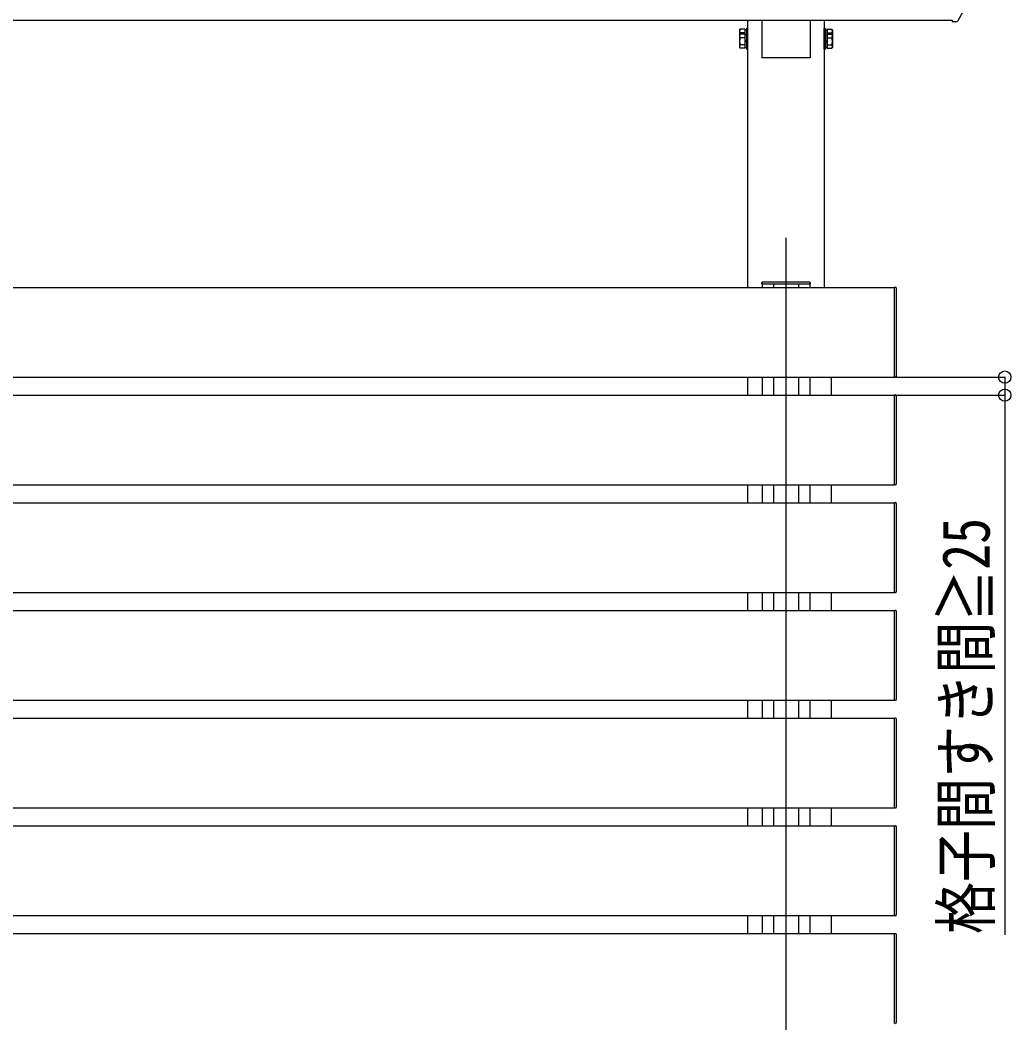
# Model space of a CAD drawing. Units: millimetres, scale not verified. Extents: x -8410 to 8410, y -5940 to 5940.
# Drawn here: x -6562 to -5192, y 2354 to 3741 of the extents above; entities that cross this region are included whole.
import ezdxf
from ezdxf.enums import TextEntityAlignment as Align

# ---------------------------------------------------------------- set-up
doc = ezdxf.new("R2010")
doc.units = ezdxf.units.MM
doc.header["$LTSCALE"] = 30
for name, color, linetype in [('0-2_YKK_12', 2, 'Continuous'), ('0-3_YKK_13', 4, 'Continuous'), ('0-4_YKK_A1', 4, 'Continuous'), ('0-5_YKK_D', 6, 'Continuous')]:
    doc.layers.add(name, color=color, linetype=linetype)
doc.styles.add('ＭＳ ゴシック', font='')
doc.styles.get('ＭＳ ゴシック').set_extended_font_data('MS Gothic')

msp = doc.modelspace()

# ---------------------------------------------------------------- linework, layer by layer
at = {"layer": '0-2_YKK_12'}
msp.add_line((-5503.19, 3440.15), (-5503.19, 426.03), dxfattribs=at)
at = {"layer": '0-3_YKK_13'}
for p, q in [((-5255.71, 3757.7), (-5265.75, 3740.3)), ((-5536.69, 3741.1), (-5536.69, 3689.09)), ((-5273.19, 3740.8), (-5273.19, 3741.44)), ((-5273.19, 3740.8), (-5273.19, 3738.8)), ((-5271.69, 3738.8), (-5273.19, 3738.8)), ((-5268.35, 3738.8), (-5271.69, 3738.8)), ((-5567.29, 3727.28), (-5566.54, 3728.6)), ((-5567.29, 3727.28), (-5567.29, 3720.48)), ((-5567.29, 3720.48), (-5566.54, 3721.8)), ((-5567.29, 3720.48), (-5567.29, 3703.48)), ((-5560.29, 3728.6), (-5566.54, 3728.6)), ((-5560.29, 3723.69), (-5566.54, 3723.69)), ((-5560.29, 3721.8), (-5566.54, 3721.8)), ((-5560.29, 3728.6), (-5560.29, 3721.8)), ((-5557.79, 3727.53), (-5560.29, 3727.53)), ((-5560.29, 3721.8), (-5560.29, 3702.17)), ((-5557.79, 3720.73), (-5560.29, 3720.73)), ((-5557.79, 3727.53), (-5557.79, 3722.98)), ((-5557.79, 3720.73), (-5557.79, 3703.23)), ((-5448.59, 3727.53), (-5446.09, 3727.53)), ((-5448.59, 3727.53), (-5448.59, 3722.98)), ((-5448.59, 3720.73), (-5446.09, 3720.73)), ((-5448.59, 3720.73), (-5448.59, 3703.23)), ((-5446.09, 3728.6), (-5439.85, 3728.6)), ((-5446.09, 3728.6), (-5446.09, 3721.8)), ((-5446.09, 3723.69), (-5439.85, 3723.69)), ((-5446.09, 3721.8), (-5439.85, 3721.8)), ((-5446.09, 3721.8), (-5446.09, 3702.17)), ((-5439.09, 3727.28), (-5439.85, 3728.6)), ((-5439.09, 3720.48), (-5439.85, 3721.8)), ((-5439.09, 3727.28), (-5439.09, 3720.48)), ((-5439.09, 3720.48), (-5439.09, 3703.48)), ((-5560.29, 3716.89), (-5566.54, 3716.89)), ((-5560.29, 3707.07), (-5566.54, 3707.07)), ((-5557.79, 3712.73), (-5560.29, 3712.73)), ((-5557.79, 3711.23), (-5560.29, 3711.23)), ((-5448.59, 3712.73), (-5446.09, 3712.73)), ((-5448.59, 3711.23), (-5446.09, 3711.23)), ((-5446.09, 3716.89), (-5439.85, 3716.89)), ((-5446.09, 3707.07), (-5439.85, 3707.07)), ((-5567.29, 3703.48), (-5566.54, 3702.17)), ((-5560.29, 3702.17), (-5566.54, 3702.17)), ((-5560.29, 3703.23), (-5557.79, 3703.23)), ((-5446.09, 3703.23), (-5448.59, 3703.23)), ((-5446.09, 3702.17), (-5439.85, 3702.17)), ((-5439.09, 3703.48), (-5439.85, 3702.17)), ((-5535.6, 3378.93), (-5535.1, 3378.93)), ((-5535.2, 3376.43), (-5471.19, 3376.43)), ((-5535.1, 3378.93), (-5471.29, 3378.93)), ((-5471.29, 3378.93), (-5470.79, 3378.93)), ((-5469.69, 3376.43), (-5471.19, 3376.43)), ((-5469.79, 3378), (-5469.69, 3376.43))]:
    msp.add_line(p, q, dxfattribs=at)
for points in [[(-5469.69, 3741.1), (-5469.69, 3689.09), (-5536.69, 3689.09)], [(-5556.19, 3722.98), (-5556.19, 3729.78), (-5557.79, 3729.78), (-5557.79, 3722.98)], [(-5450.19, 3722.98), (-5450.19, 3729.78), (-5448.59, 3729.78), (-5448.59, 3722.98)], [(-5535.2, 3376.43), (-5536.69, 3376.43), (-5536.6, 3378)]]:
    msp.add_lwpolyline(points, dxfattribs=at)
for points in [[(-5556.19, 3700.98), (-5556.19, 3722.98), (-5557.79, 3722.98), (-5557.79, 3700.98)], [(-5450.19, 3700.98), (-5450.19, 3722.98), (-5448.59, 3722.98), (-5448.59, 3700.98)]]:
    msp.add_lwpolyline(points, close=True, dxfattribs=at)
for centre, radius, start, end in [((-5268.35, 3741.8), 3, 270, 330), ((-5562.95, 3726.14), 4.34, 145.61575, 214.38425), ((-5562.95, 3719.34), 4.34, 145.61575, 214.38425), ((-5551.05, 3718.78), 16.24, 162.41205, 173.31212), ((-5455.34, 3718.78), 16.24, 6.68788, 17.58795), ((-5443.44, 3726.14), 4.34, 325.61575, 34.38425), ((-5443.44, 3719.34), 4.34, 325.61575, 34.38425), ((-5562.95, 3704.62), 4.34, 145.61575, 214.38425), ((-5551.05, 3711.98), 16.24, 162.41205, 197.58795), ((-5455.34, 3711.98), 16.24, 342.41205, 17.58795), ((-5443.44, 3704.62), 4.34, 325.61575, 34.38425), ((-5535.6, 3377.93), 1, 90, 176.5), ((-5470.79, 3377.93), 1, 3.5, 90)]:
    msp.add_arc(centre, radius, start, end, dxfattribs=at)
at = {"layer": '0-4_YKK_A1'}
for p, q in [((-7421.19, 3741.08), (-5273.19, 3741.12)), ((-5556.19, 3741.1), (-5556.19, 3371.43)), ((-5450.19, 3741.1), (-5450.19, 3371.43)), ((-5536.19, 3376.43), (-5536.19, 3371.43)), ((-5520.69, 3376.43), (-5520.69, 3371.43)), ((-5485.69, 3376.43), (-5485.69, 3371.43)), ((-5470.19, 3376.43), (-5470.19, 3371.43)), ((-7341.19, 3371.43), (-5353.19, 3371.43)), ((-5353.19, 3247.43), (-5353.19, 3371.43)), ((-5353.19, 3248.43), (-5353.19, 3370.44)), ((-5350.69, 3370.64), (-5350.69, 3370.34)), ((-5350.69, 3370.34), (-5350.69, 3248.53)), ((-7341.19, 3247.43), (-5353.19, 3247.43)), ((-5556.19, 3247.43), (-5556.19, 3222.43)), ((-5536.19, 3247.43), (-5536.19, 3222.43)), ((-5520.69, 3247.43), (-5520.69, 3222.43)), ((-5485.69, 3247.43), (-5485.69, 3222.43)), ((-5470.19, 3247.43), (-5470.19, 3222.43)), ((-5440.19, 3222.43), (-5440.19, 3247.43)), ((-5353.19, 3247.13), (-5353.19, 3248.43)), ((-5351.63, 3247.23), (-5353.19, 3247.13)), ((-5350.69, 3248.53), (-5350.69, 3248.23)), ((-7341.19, 3222.43), (-5353.19, 3222.43)), ((-5353.19, 3098.43), (-5353.19, 3222.43)), ((-5353.19, 3099.43), (-5353.19, 3221.44)), ((-5350.69, 3221.64), (-5350.69, 3221.34)), ((-5350.69, 3221.34), (-5350.69, 3099.53)), ((-7341.19, 3098.43), (-5353.19, 3098.43)), ((-5556.19, 3098.43), (-5556.19, 3073.43)), ((-5536.19, 3098.43), (-5536.19, 3073.43)), ((-5520.69, 3098.43), (-5520.69, 3073.43)), ((-5485.69, 3098.43), (-5485.69, 3073.43)), ((-5470.19, 3098.43), (-5470.19, 3073.43)), ((-5440.19, 3073.43), (-5440.19, 3098.43)), ((-5353.19, 3098.13), (-5353.19, 3099.43)), ((-5351.63, 3098.23), (-5353.19, 3098.13)), ((-5350.69, 3099.53), (-5350.69, 3099.23)), ((-7341.19, 3073.43), (-5353.19, 3073.43)), ((-5353.19, 2949.43), (-5353.19, 3073.43)), ((-5353.19, 2950.43), (-5353.19, 3072.44)), ((-5350.69, 3072.64), (-5350.69, 3072.34)), ((-5350.69, 3072.34), (-5350.69, 2950.53)), ((-7341.19, 2949.43), (-5353.19, 2949.43)), ((-5556.19, 2949.43), (-5556.19, 2924.43)), ((-5536.19, 2949.43), (-5536.19, 2924.43)), ((-5520.69, 2949.43), (-5520.69, 2924.43)), ((-5485.69, 2949.43), (-5485.69, 2924.43)), ((-5470.19, 2949.43), (-5470.19, 2924.43)), ((-5440.19, 2924.43), (-5440.19, 2949.43)), ((-5353.19, 2949.13), (-5353.19, 2950.43)), ((-5351.63, 2949.23), (-5353.19, 2949.13)), ((-5350.69, 2950.53), (-5350.69, 2950.23)), ((-7341.19, 2924.43), (-5353.19, 2924.43)), ((-5353.19, 2800.43), (-5353.19, 2924.43)), ((-5353.19, 2801.43), (-5353.19, 2923.44)), ((-5350.69, 2923.64), (-5350.69, 2923.34)), ((-5350.69, 2923.34), (-5350.69, 2801.53)), ((-7341.19, 2800.43), (-5353.19, 2800.43)), ((-5556.19, 2800.43), (-5556.19, 2775.43)), ((-5536.19, 2800.43), (-5536.19, 2775.43)), ((-5520.69, 2800.43), (-5520.69, 2775.43)), ((-5485.69, 2800.43), (-5485.69, 2775.43)), ((-5470.19, 2800.43), (-5470.19, 2775.43)), ((-5440.19, 2775.43), (-5440.19, 2800.43)), ((-5353.19, 2800.13), (-5353.19, 2801.43)), ((-5351.63, 2800.23), (-5353.19, 2800.13)), ((-5350.69, 2801.53), (-5350.69, 2801.23)), ((-7341.19, 2775.43), (-5353.19, 2775.43)), ((-5353.19, 2651.43), (-5353.19, 2775.43)), ((-5353.19, 2652.43), (-5353.19, 2774.44)), ((-5350.69, 2774.64), (-5350.69, 2774.34)), ((-5350.69, 2774.34), (-5350.69, 2652.53)), ((-7341.19, 2651.43), (-5353.19, 2651.43)), ((-5556.19, 2651.43), (-5556.19, 2626.43)), ((-5536.19, 2651.43), (-5536.19, 2626.43)), ((-5520.69, 2651.43), (-5520.69, 2626.43)), ((-5485.69, 2651.43), (-5485.69, 2626.43)), ((-5470.19, 2651.43), (-5470.19, 2626.43)), ((-5440.19, 2626.43), (-5440.19, 2651.43)), ((-5353.19, 2651.13), (-5353.19, 2652.43)), ((-5351.63, 2651.23), (-5353.19, 2651.13)), ((-5350.69, 2652.53), (-5350.69, 2652.23)), ((-7341.19, 2626.43), (-5353.19, 2626.43)), ((-5353.19, 2502.43), (-5353.19, 2626.43)), ((-5353.19, 2503.43), (-5353.19, 2625.44)), ((-5350.69, 2625.64), (-5350.69, 2625.34)), ((-5350.69, 2625.34), (-5350.69, 2503.53)), ((-7341.19, 2502.43), (-5353.19, 2502.43)), ((-5556.19, 2502.43), (-5556.19, 2477.43)), ((-5536.19, 2502.43), (-5536.19, 2477.43)), ((-5520.69, 2502.43), (-5520.69, 2477.43)), ((-5485.69, 2502.43), (-5485.69, 2477.43)), ((-5470.19, 2502.43), (-5470.19, 2477.43)), ((-5440.19, 2477.43), (-5440.19, 2502.43)), ((-5353.19, 2502.13), (-5353.19, 2503.43)), ((-5351.63, 2502.23), (-5353.19, 2502.13)), ((-5350.69, 2503.53), (-5350.69, 2503.23)), ((-7341.19, 2477.43), (-5353.19, 2477.43)), ((-5353.19, 2353.43), (-5353.19, 2477.43)), ((-5353.19, 2354.43), (-5353.19, 2476.44)), ((-5350.69, 2476.64), (-5350.69, 2476.34)), ((-5350.69, 2476.34), (-5350.69, 2354.53)), ((-5353.19, 2353.13), (-5353.19, 2354.43)), ((-5350.69, 2354.53), (-5350.69, 2354.23))]:
    msp.add_line(p, q, dxfattribs=at)
for points in [[(-5353.19, 3370.44), (-5353.19, 3371.73), (-5351.63, 3371.64)], [(-5353.19, 3221.44), (-5353.19, 3222.73), (-5351.63, 3222.64)], [(-5353.19, 3072.44), (-5353.19, 3073.73), (-5351.63, 3073.64)], [(-5353.19, 2923.44), (-5353.19, 2924.73), (-5351.63, 2924.64)], [(-5353.19, 2774.44), (-5353.19, 2775.73), (-5351.63, 2775.64)], [(-5353.19, 2625.44), (-5353.19, 2626.73), (-5351.63, 2626.64)], [(-5353.19, 2476.44), (-5353.19, 2477.73), (-5351.63, 2477.64)]]:
    msp.add_lwpolyline(points, dxfattribs=at)
for centre, start, end in [((-5351.69, 3370.64), 0, 86.5), ((-5351.69, 3248.23), 273.5, 0), ((-5351.69, 3221.64), 0, 86.5), ((-5351.69, 3099.23), 273.5, 0), ((-5351.69, 3072.64), 0, 86.5), ((-5351.69, 2950.23), 273.5, 0), ((-5351.69, 2923.64), 0, 86.5), ((-5351.69, 2801.23), 273.5, 0), ((-5351.69, 2774.64), 0, 86.5), ((-5351.69, 2652.23), 273.5, 0), ((-5351.69, 2625.64), 0, 86.5), ((-5351.69, 2503.23), 273.5, 0), ((-5351.69, 2476.64), 0, 86.5), ((-5351.69, 2354.23), 273.5, 0)]:
    msp.add_arc(centre, 1, start, end, dxfattribs=at)
at = {"layer": '0-5_YKK_D'}
for p, q in [((-5352.28, 3247.36), (-5199.65, 3247.36)), ((-5352.28, 3222.36), (-5199.65, 3222.36))]:
    msp.add_line(p, q, dxfattribs=at)
msp.add_lwpolyline([(-5200.65, 3247.36), (-5200.65, 3222.36), (-5200.65, 2475.82)], dxfattribs=at)
for centre in [(-5200.65, 3247.36), (-5200.65, 3222.36)]:
    msp.add_circle(centre, 8.5, dxfattribs=at)

# ---------------------------------------------------------------- texts
at = {"layer": '0-5_YKK_D', "style": 'ＭＳ ゴシック', "width": 0.8}
msp.add_text('格子間すき間≧25', height=65.98, rotation=90, dxfattribs=at).set_placement((-5201.72, 2476.89), align=Align.BOTTOM_LEFT)

doc.saveas('drawing.dxf')
